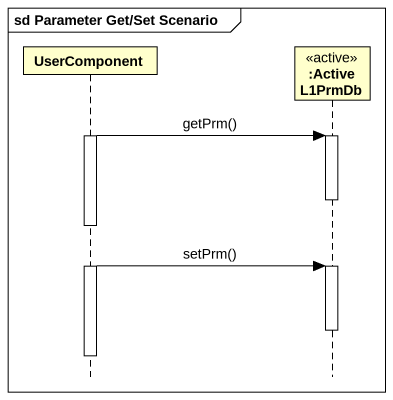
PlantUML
@startuml
mainframe sd Parameter Get/Set Scenario
hide footbox
participant UserComponent
participant ":ActiveL1PrmDb" as ActiveL1PrmDb <<active>>

activate UserComponent
UserComponent -> ActiveL1PrmDb : getPrm()
activate ActiveL1PrmDb
deactivate ActiveL1PrmDb
UserComponent -> ActiveL1PrmDb : setPrm()
activate ActiveL1PrmDb
deactivate ActiveL1PrmDb
deactivate UserComponent
@enduml
